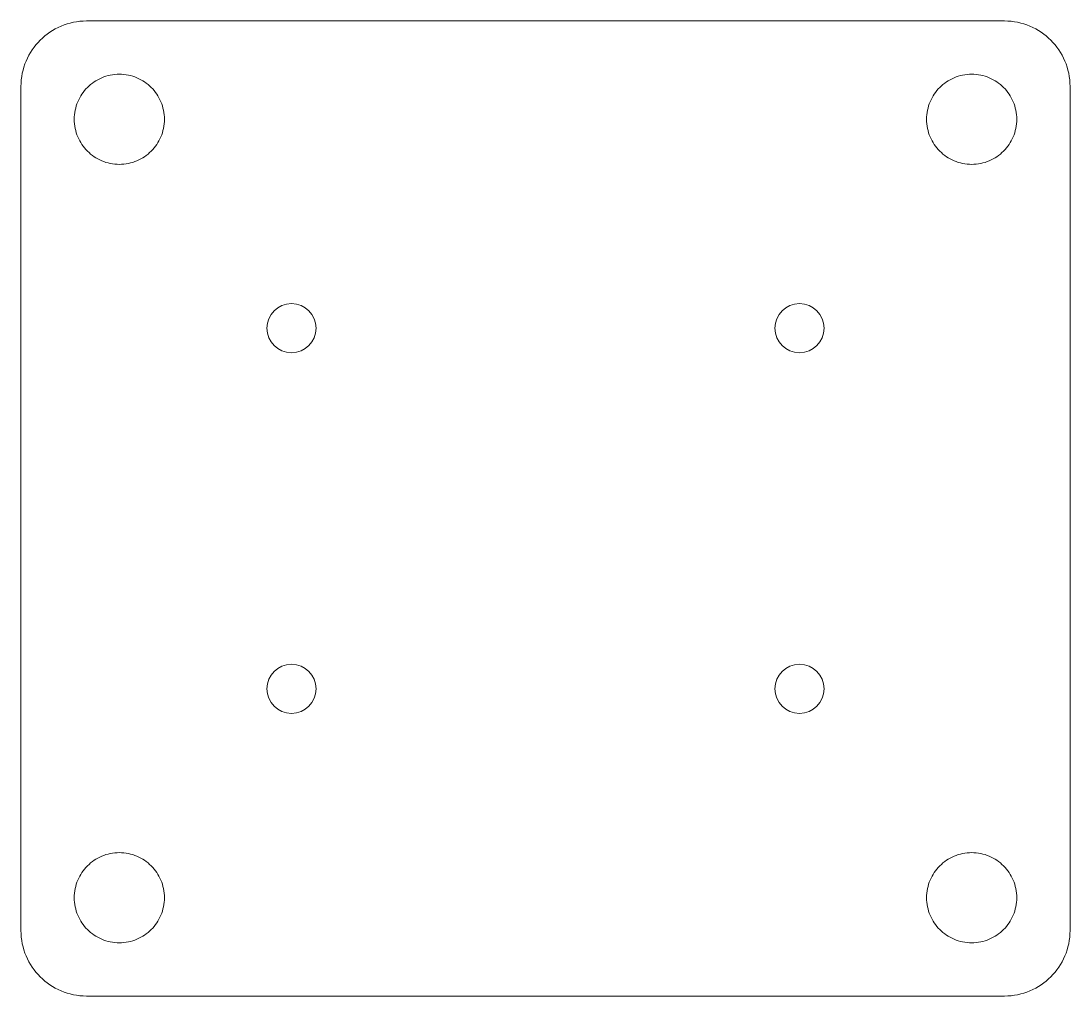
# Model space of a CAD drawing. Header units: inches. Extents: x 120.4 to 184.4, y -131 to -71.5.
import ezdxf

# ---------------------------------------------------------------- set-up
doc = ezdxf.new("R2010")
doc.units = ezdxf.units.IN
doc.header["$MEASUREMENT"] = 0
doc.layers.add('__0', color=7, linetype='Continuous')
doc.layers.add('_Layer_', color=7, linetype='Continuous')

# ---------------------------------------------------------------- blocks, each defined once
blk = doc.blocks.new('block 2')
at = {"layer": '_Layer_', "color": 179, "lineweight": 5, "true_color": 0x231f20}
for points, knots in [([(120.4, -101.247), (120.4, -101.247), (120.4, -75.497), (120.4, -75.497), (120.4, -74.945), (120.512, -74.419), (120.714, -73.94), (120.917, -73.461), (121.21, -73.031), (121.572, -72.669), (121.934, -72.307), (122.364, -72.014), (122.843, -71.811), (123.322, -71.609), (123.848, -71.497), (124.4, -71.497), (124.4, -71.497), (152.4, -71.497), (152.4, -71.497)], [0, 0, 0, 0, 1, 1, 1, 2, 2, 2, 3, 3, 3, 4, 4, 4, 5, 5, 5, 6, 6, 6, 6]), ([(129.15, -77.497), (129.15, -77.877), (129.073, -78.238), (128.934, -78.567), (128.795, -78.896), (128.593, -79.193), (128.345, -79.442), (128.096, -79.69), (127.799, -79.892), (127.47, -80.031), (127.141, -80.17), (126.78, -80.247), (126.4, -80.247), (126.02, -80.247), (125.659, -80.17), (125.33, -80.031), (125.001, -79.892), (124.704, -79.69), (124.455, -79.442), (124.207, -79.193), (124.005, -78.896), (123.866, -78.567), (123.727, -78.238), (123.65, -77.877), (123.65, -77.497), (123.65, -77.117), (123.727, -76.756), (123.866, -76.427), (124.005, -76.098), (124.207, -75.801), (124.455, -75.552), (124.704, -75.304), (125.001, -75.102), (125.33, -74.963), (125.659, -74.824), (126.02, -74.747), (126.4, -74.747), (126.78, -74.747), (127.141, -74.824), (127.47, -74.963), (127.799, -75.102), (128.096, -75.304), (128.345, -75.552), (128.593, -75.801), (128.795, -76.098), (128.934, -76.427), (129.073, -76.756), (129.15, -77.117), (129.15, -77.497)], [0, 0, 0, 0, 1, 1, 1, 2, 2, 2, 3, 3, 3, 4, 4, 4, 5, 5, 5, 6, 6, 6, 7, 7, 7, 8, 8, 8, 9, 9, 9, 10, 10, 10, 11, 11, 11, 12, 12, 12, 13, 13, 13, 14, 14, 14, 15, 15, 15, 16, 16, 16, 16])]:
    blk.add_open_spline(points, degree=3, knots=knots, dxfattribs=at)
blk = doc.blocks.new('block 3')
at = {"layer": '_Layer_', "color": 179, "lineweight": 5, "true_color": 0x231f20}
for points, knots in [([(152.4, -71.497), (152.4, -71.497), (180.4, -71.497), (180.4, -71.497), (180.952, -71.497), (181.478, -71.609), (181.957, -71.811), (182.436, -72.014), (182.866, -72.307), (183.228, -72.669), (183.59, -73.031), (183.883, -73.461), (184.086, -73.94), (184.288, -74.419), (184.4, -74.945), (184.4, -75.497), (184.4, -75.497), (184.4, -101.247), (184.4, -101.247)], [0, 0, 0, 0, 1, 1, 1, 2, 2, 2, 3, 3, 3, 4, 4, 4, 5, 5, 5, 6, 6, 6, 6]), ([(181.15, -77.497), (181.15, -77.877), (181.073, -78.238), (180.934, -78.567), (180.795, -78.896), (180.593, -79.193), (180.345, -79.442), (180.096, -79.69), (179.799, -79.892), (179.47, -80.031), (179.141, -80.17), (178.78, -80.247), (178.4, -80.247), (178.02, -80.247), (177.659, -80.17), (177.33, -80.031), (177.001, -79.892), (176.704, -79.69), (176.455, -79.442), (176.207, -79.193), (176.005, -78.896), (175.866, -78.567), (175.727, -78.238), (175.65, -77.877), (175.65, -77.497), (175.65, -77.117), (175.727, -76.756), (175.866, -76.427), (176.005, -76.098), (176.207, -75.801), (176.455, -75.552), (176.704, -75.304), (177.001, -75.102), (177.33, -74.963), (177.659, -74.824), (178.02, -74.747), (178.4, -74.747), (178.78, -74.747), (179.141, -74.824), (179.47, -74.963), (179.799, -75.102), (180.096, -75.304), (180.345, -75.552), (180.593, -75.801), (180.795, -76.098), (180.934, -76.427), (181.073, -76.756), (181.15, -77.117), (181.15, -77.497)], [0, 0, 0, 0, 1, 1, 1, 2, 2, 2, 3, 3, 3, 4, 4, 4, 5, 5, 5, 6, 6, 6, 7, 7, 7, 8, 8, 8, 9, 9, 9, 10, 10, 10, 11, 11, 11, 12, 12, 12, 13, 13, 13, 14, 14, 14, 15, 15, 15, 16, 16, 16, 16])]:
    blk.add_open_spline(points, degree=3, knots=knots, dxfattribs=at)
blk = doc.blocks.new('block 4')
at = {"layer": '_Layer_', "color": 179, "lineweight": 5, "true_color": 0x231f20}
for points, knots in [([(184.4, -101.247), (184.4, -101.247), (184.4, -126.997), (184.4, -126.997), (184.4, -127.549), (184.288, -128.075), (184.086, -128.554), (183.883, -129.033), (183.59, -129.463), (183.228, -129.825), (182.866, -130.187), (182.436, -130.48), (181.957, -130.683), (181.478, -130.885), (180.952, -130.997), (180.4, -130.997), (180.4, -130.997), (152.4, -130.997), (152.4, -130.997)], [0, 0, 0, 0, 1, 1, 1, 2, 2, 2, 3, 3, 3, 4, 4, 4, 5, 5, 5, 6, 6, 6, 6]), ([(181.15, -124.997), (181.15, -125.377), (181.073, -125.738), (180.934, -126.067), (180.795, -126.396), (180.593, -126.693), (180.345, -126.942), (180.096, -127.19), (179.799, -127.392), (179.47, -127.531), (179.141, -127.67), (178.78, -127.747), (178.4, -127.747), (178.02, -127.747), (177.659, -127.67), (177.33, -127.531), (177.001, -127.392), (176.704, -127.19), (176.455, -126.942), (176.207, -126.693), (176.005, -126.396), (175.866, -126.067), (175.727, -125.738), (175.65, -125.377), (175.65, -124.997), (175.65, -124.617), (175.727, -124.256), (175.866, -123.927), (176.005, -123.598), (176.207, -123.301), (176.455, -123.052), (176.704, -122.804), (177.001, -122.602), (177.33, -122.463), (177.659, -122.324), (178.02, -122.247), (178.4, -122.247), (178.78, -122.247), (179.141, -122.324), (179.47, -122.463), (179.799, -122.602), (180.096, -122.804), (180.345, -123.052), (180.593, -123.301), (180.795, -123.598), (180.934, -123.927), (181.073, -124.256), (181.15, -124.617), (181.15, -124.997)], [0, 0, 0, 0, 1, 1, 1, 2, 2, 2, 3, 3, 3, 4, 4, 4, 5, 5, 5, 6, 6, 6, 7, 7, 7, 8, 8, 8, 9, 9, 9, 10, 10, 10, 11, 11, 11, 12, 12, 12, 13, 13, 13, 14, 14, 14, 15, 15, 15, 16, 16, 16, 16])]:
    blk.add_open_spline(points, degree=3, knots=knots, dxfattribs=at)

msp = doc.modelspace()

# ---------------------------------------------------------------- linework, layer by layer
at = {"layer": '__0', "color": 179, "lineweight": 5, "true_color": 0x231f20}
for points in [[(138.4, -90.247), (138.4, -91.075), (137.728, -91.747), (136.9, -91.747), (136.072, -91.747), (135.4, -91.075), (135.4, -90.247), (135.4, -89.419), (136.072, -88.747), (136.9, -88.747), (137.728, -88.747), (138.4, -89.419), (138.4, -90.247)], [(169.4, -90.247), (169.4, -91.075), (168.728, -91.747), (167.9, -91.747), (167.072, -91.747), (166.4, -91.075), (166.4, -90.247), (166.4, -89.419), (167.072, -88.747), (167.9, -88.747), (168.728, -88.747), (169.4, -89.419), (169.4, -90.247)], [(138.4, -112.247), (138.4, -113.075), (137.728, -113.747), (136.9, -113.747), (136.072, -113.747), (135.4, -113.075), (135.4, -112.247), (135.4, -111.419), (136.072, -110.747), (136.9, -110.747), (137.728, -110.747), (138.4, -111.419), (138.4, -112.247)], [(169.4, -112.247), (169.4, -113.075), (168.728, -113.747), (167.9, -113.747), (167.072, -113.747), (166.4, -113.075), (166.4, -112.247), (166.4, -111.419), (167.072, -110.747), (167.9, -110.747), (168.728, -110.747), (169.4, -111.419), (169.4, -112.247)]]:
    msp.add_open_spline(points, degree=3, knots=[0, 0, 0, 0, 1, 1, 1, 2, 2, 2, 3, 3, 3, 4, 4, 4, 4], dxfattribs=at)
at = {"layer": '_Layer_', "color": 179, "lineweight": 5, "true_color": 0x231f20}
for points, knots in [([(152.4, -130.997), (152.4, -130.997), (124.4, -130.997), (124.4, -130.997), (123.848, -130.997), (123.322, -130.885), (122.843, -130.683), (122.364, -130.48), (121.934, -130.187), (121.572, -129.825), (121.21, -129.463), (120.917, -129.033), (120.714, -128.554), (120.512, -128.075), (120.4, -127.549), (120.4, -126.997), (120.4, -126.997), (120.4, -101.247), (120.4, -101.247)], [0, 0, 0, 0, 1, 1, 1, 2, 2, 2, 3, 3, 3, 4, 4, 4, 5, 5, 5, 6, 6, 6, 6]), ([(129.15, -124.997), (129.15, -125.377), (129.073, -125.738), (128.934, -126.067), (128.795, -126.396), (128.593, -126.693), (128.345, -126.942), (128.096, -127.19), (127.799, -127.392), (127.47, -127.531), (127.141, -127.67), (126.78, -127.747), (126.4, -127.747), (126.02, -127.747), (125.659, -127.67), (125.33, -127.531), (125.001, -127.392), (124.704, -127.19), (124.455, -126.942), (124.207, -126.693), (124.005, -126.396), (123.866, -126.067), (123.727, -125.738), (123.65, -125.377), (123.65, -124.997), (123.65, -124.617), (123.727, -124.256), (123.866, -123.927), (124.005, -123.598), (124.207, -123.301), (124.455, -123.052), (124.704, -122.804), (125.001, -122.602), (125.33, -122.463), (125.659, -122.324), (126.02, -122.247), (126.4, -122.247), (126.78, -122.247), (127.141, -122.324), (127.47, -122.463), (127.799, -122.602), (128.096, -122.804), (128.345, -123.052), (128.593, -123.301), (128.795, -123.598), (128.934, -123.927), (129.073, -124.256), (129.15, -124.617), (129.15, -124.997)], [0, 0, 0, 0, 1, 1, 1, 2, 2, 2, 3, 3, 3, 4, 4, 4, 5, 5, 5, 6, 6, 6, 7, 7, 7, 8, 8, 8, 9, 9, 9, 10, 10, 10, 11, 11, 11, 12, 12, 12, 13, 13, 13, 14, 14, 14, 15, 15, 15, 16, 16, 16, 16])]:
    msp.add_open_spline(points, degree=3, knots=knots, dxfattribs=at)

# ---------------------------------------------------------------- block references
at = {"layer": '_Layer_'}
for name in ['block 2', 'block 3', 'block 4']:
    msp.add_blockref(name, (0, 0), dxfattribs=at)

doc.saveas('drawing.dxf')
